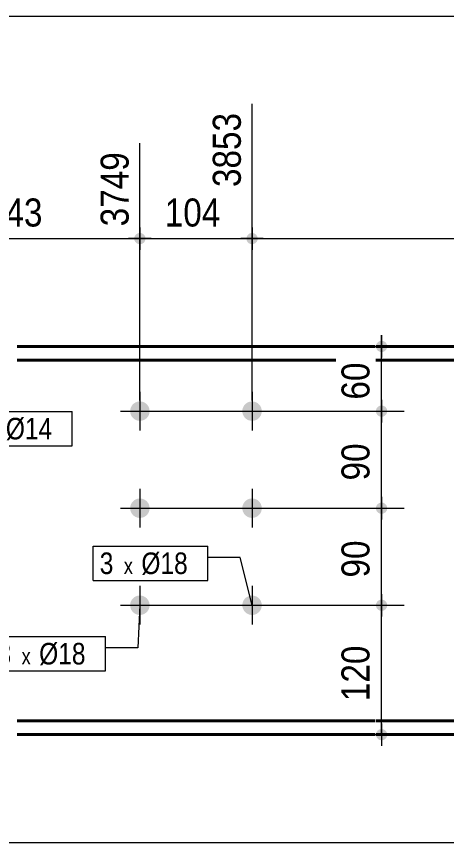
# Model space of a CAD drawing. Header units: millimetres. Extents: x 2 to 287, y 5 to 195.
# Drawn here: x 184.9 to 224.8, y 118.4 to 195 of the extents above; entities that cross this region are included whole.
import ezdxf

# ---------------------------------------------------------------- set-up
doc = ezdxf.new("R2010")
doc.units = ezdxf.units.MM
for name, color, linetype, lineweight in [('Boulon', 7, 'Continuous', 0), ('Cotation', 7, 'Continuous', 0), ('Désignation boulon', 3, 'Continuous', 0), ('Feuille dessin', 5, 'Continuous', 0), ('Piece', 2, 'Continuous', 0)]:
    doc.layers.add(name, color=color, linetype=linetype, lineweight=lineweight)
doc.styles.add('ARIAL', font='ARIAL.TTF')
doc.styles.add('COMIC_SANS_MS', font='COMIC.TTF')

# ---------------------------------------------------------------- blocks, each defined once
blk = doc.blocks.new('*A11')
at = {"layer": 'Boulon'}
for points in [[(205.832, 158.45), (205.835, 158.494), (205.84, 158.538), (205.848, 158.581), (205.858, 158.624), (205.869, 158.667), (205.883, 158.709), (205.899, 158.75), (205.917, 158.79), (205.937, 158.83), (205.959, 158.868), (205.982, 158.906), (206.008, 158.942), (206.035, 158.977), (206.064, 159.01), (206.094, 159.042), (206.126, 159.072), (206.16, 159.101), (206.195, 159.128), (206.231, 159.154), (206.268, 159.178), (206.306, 159.199), (206.346, 159.219), (206.386, 159.237), (206.428, 159.253), (206.469, 159.267), (206.512, 159.279), (206.555, 159.288), (206.599, 159.296), (206.642, 159.301), (206.687, 159.305), (206.731, 159.306), (206.775, 159.305), (206.819, 159.301), (206.863, 159.296), (206.906, 159.288), (206.949, 159.279), (206.992, 159.267), (207.034, 159.253), (207.075, 159.237), (207.116, 159.219), (207.155, 159.199), (207.193, 159.178), (207.231, 159.154), (207.267, 159.128), (207.302, 159.101), (207.335, 159.072), (207.367, 159.042), (207.398, 159.01), (207.426, 158.977), (207.454, 158.942), (207.479, 158.906), (207.503, 158.868), (207.524, 158.83), (207.544, 158.79), (207.562, 158.75), (207.578, 158.709), (207.592, 158.667), (207.604, 158.624), (207.613, 158.581), (207.621, 158.538), (207.626, 158.494), (207.63, 158.45), (207.631, 158.406), (207.63, 158.361), (207.626, 158.317), (207.621, 158.274), (207.613, 158.23), (207.604, 158.187), (207.592, 158.144), (207.578, 158.102), (207.562, 158.061), (207.544, 158.021), (207.524, 157.981), (207.503, 157.943), (207.479, 157.906), (207.454, 157.869), (207.426, 157.835), (207.398, 157.801), (207.367, 157.769), (207.335, 157.739), (207.302, 157.71), (207.267, 157.683), (207.231, 157.657), (207.193, 157.634), (207.155, 157.612), (207.116, 157.592), (207.075, 157.574), (207.034, 157.558), (206.992, 157.544), (206.949, 157.533), (206.906, 157.523), (206.863, 157.515), (206.819, 157.51), (206.775, 157.507), (206.731, 157.506), (206.687, 157.507), (206.642, 157.51), (206.599, 157.515), (206.555, 157.523), (206.512, 157.533), (206.469, 157.544), (206.428, 157.558), (206.386, 157.574), (206.346, 157.592), (206.306, 157.612), (206.268, 157.634), (206.231, 157.657), (206.195, 157.683), (206.16, 157.71), (206.126, 157.739), (206.094, 157.769), (206.064, 157.801), (206.035, 157.835), (206.008, 157.869), (205.982, 157.906), (205.959, 157.943), (205.937, 157.981), (205.917, 158.021), (205.899, 158.061), (205.883, 158.102), (205.869, 158.144), (205.858, 158.187), (205.848, 158.23), (205.84, 158.274), (205.835, 158.317), (205.832, 158.361), (205.831, 158.406)], [(205.832, 149.45), (205.835, 149.494), (205.84, 149.538), (205.848, 149.581), (205.858, 149.624), (205.869, 149.667), (205.883, 149.709), (205.899, 149.75), (205.917, 149.79), (205.937, 149.83), (205.959, 149.868), (205.982, 149.906), (206.008, 149.942), (206.035, 149.977), (206.064, 150.01), (206.094, 150.042), (206.126, 150.072), (206.16, 150.101), (206.195, 150.128), (206.231, 150.154), (206.268, 150.178), (206.306, 150.199), (206.346, 150.219), (206.386, 150.237), (206.428, 150.253), (206.469, 150.267), (206.512, 150.279), (206.555, 150.288), (206.599, 150.296), (206.642, 150.301), (206.687, 150.305), (206.731, 150.306), (206.775, 150.305), (206.819, 150.301), (206.863, 150.296), (206.906, 150.288), (206.949, 150.279), (206.992, 150.267), (207.034, 150.253), (207.075, 150.237), (207.116, 150.219), (207.155, 150.199), (207.193, 150.178), (207.231, 150.154), (207.267, 150.128), (207.302, 150.101), (207.335, 150.072), (207.367, 150.042), (207.398, 150.01), (207.426, 149.977), (207.454, 149.942), (207.479, 149.906), (207.503, 149.868), (207.524, 149.83), (207.544, 149.79), (207.562, 149.75), (207.578, 149.709), (207.592, 149.667), (207.604, 149.624), (207.613, 149.581), (207.621, 149.538), (207.626, 149.494), (207.63, 149.45), (207.631, 149.406), (207.63, 149.361), (207.626, 149.317), (207.621, 149.274), (207.613, 149.23), (207.604, 149.187), (207.592, 149.144), (207.578, 149.102), (207.562, 149.061), (207.544, 149.021), (207.524, 148.981), (207.503, 148.943), (207.479, 148.906), (207.454, 148.869), (207.426, 148.835), (207.398, 148.801), (207.367, 148.769), (207.335, 148.739), (207.302, 148.71), (207.267, 148.683), (207.231, 148.657), (207.193, 148.634), (207.155, 148.612), (207.116, 148.592), (207.075, 148.574), (207.034, 148.558), (206.992, 148.544), (206.949, 148.533), (206.906, 148.523), (206.863, 148.515), (206.819, 148.51), (206.775, 148.507), (206.731, 148.506), (206.687, 148.507), (206.642, 148.51), (206.599, 148.515), (206.555, 148.523), (206.512, 148.533), (206.469, 148.544), (206.428, 148.558), (206.386, 148.574), (206.346, 148.592), (206.306, 148.612), (206.268, 148.634), (206.231, 148.657), (206.195, 148.683), (206.16, 148.71), (206.126, 148.739), (206.094, 148.769), (206.064, 148.801), (206.035, 148.835), (206.008, 148.869), (205.982, 148.906), (205.959, 148.943), (205.937, 148.981), (205.917, 149.021), (205.899, 149.061), (205.883, 149.102), (205.869, 149.144), (205.858, 149.187), (205.848, 149.23), (205.84, 149.274), (205.835, 149.317), (205.832, 149.361), (205.831, 149.406)], [(205.832, 140.45), (205.835, 140.494), (205.84, 140.538), (205.848, 140.581), (205.858, 140.624), (205.869, 140.667), (205.883, 140.709), (205.899, 140.75), (205.917, 140.79), (205.937, 140.83), (205.959, 140.868), (205.982, 140.906), (206.008, 140.942), (206.035, 140.977), (206.064, 141.01), (206.094, 141.042), (206.126, 141.072), (206.16, 141.101), (206.195, 141.128), (206.231, 141.154), (206.268, 141.178), (206.306, 141.199), (206.346, 141.219), (206.386, 141.237), (206.428, 141.253), (206.469, 141.267), (206.512, 141.279), (206.555, 141.288), (206.599, 141.296), (206.642, 141.301), (206.687, 141.305), (206.731, 141.306), (206.775, 141.305), (206.819, 141.301), (206.863, 141.296), (206.906, 141.288), (206.949, 141.279), (206.992, 141.267), (207.034, 141.253), (207.075, 141.237), (207.116, 141.219), (207.155, 141.199), (207.193, 141.178), (207.231, 141.154), (207.267, 141.128), (207.302, 141.101), (207.335, 141.072), (207.367, 141.042), (207.398, 141.01), (207.426, 140.977), (207.454, 140.942), (207.479, 140.906), (207.503, 140.868), (207.524, 140.83), (207.544, 140.79), (207.562, 140.75), (207.578, 140.709), (207.592, 140.667), (207.604, 140.624), (207.613, 140.581), (207.621, 140.538), (207.626, 140.494), (207.63, 140.45), (207.631, 140.406), (207.63, 140.361), (207.626, 140.317), (207.621, 140.274), (207.613, 140.23), (207.604, 140.187), (207.592, 140.144), (207.578, 140.102), (207.562, 140.061), (207.544, 140.021), (207.524, 139.981), (207.503, 139.943), (207.479, 139.906), (207.454, 139.869), (207.426, 139.835), (207.398, 139.801), (207.367, 139.769), (207.335, 139.739), (207.302, 139.71), (207.267, 139.683), (207.231, 139.657), (207.193, 139.634), (207.155, 139.612), (207.116, 139.592), (207.075, 139.574), (207.034, 139.558), (206.992, 139.544), (206.949, 139.533), (206.906, 139.523), (206.863, 139.515), (206.819, 139.51), (206.775, 139.507), (206.731, 139.506), (206.687, 139.507), (206.642, 139.51), (206.599, 139.515), (206.555, 139.523), (206.512, 139.533), (206.469, 139.544), (206.428, 139.558), (206.386, 139.574), (206.346, 139.592), (206.306, 139.612), (206.268, 139.634), (206.231, 139.657), (206.195, 139.683), (206.16, 139.71), (206.126, 139.739), (206.094, 139.769), (206.064, 139.801), (206.035, 139.835), (206.008, 139.869), (205.982, 139.906), (205.959, 139.943), (205.937, 139.981), (205.917, 140.021), (205.899, 140.061), (205.883, 140.102), (205.869, 140.144), (205.858, 140.187), (205.848, 140.23), (205.84, 140.274), (205.835, 140.317), (205.832, 140.361), (205.831, 140.406)]]:
    blk.add_hatch(color=256, dxfattribs=at).paths.add_polyline_path(points, flags=17)
at = {"layer": 'Boulon', "linetype": 'Continuous', "lineweight": 0}
for p, q in [((206.731, 160.206), (206.731, 156.606)), ((204.931, 158.406), (208.531, 158.406)), ((206.731, 151.206), (206.731, 147.606)), ((204.931, 149.406), (208.531, 149.406)), ((206.731, 142.206), (206.731, 138.606)), ((204.931, 140.406), (208.531, 140.406))]:
    blk.add_line(p, q, dxfattribs=at)
blk = doc.blocks.new('*A12')
at = {"layer": 'Boulon'}
for points in [[(195.432, 158.45), (195.435, 158.494), (195.44, 158.538), (195.448, 158.581), (195.458, 158.624), (195.469, 158.667), (195.483, 158.709), (195.499, 158.75), (195.517, 158.79), (195.537, 158.83), (195.559, 158.868), (195.582, 158.906), (195.608, 158.942), (195.635, 158.977), (195.664, 159.01), (195.694, 159.042), (195.726, 159.072), (195.76, 159.101), (195.795, 159.128), (195.831, 159.154), (195.868, 159.178), (195.906, 159.199), (195.946, 159.219), (195.986, 159.237), (196.028, 159.253), (196.069, 159.267), (196.112, 159.279), (196.155, 159.288), (196.199, 159.296), (196.242, 159.301), (196.287, 159.305), (196.331, 159.306), (196.375, 159.305), (196.419, 159.301), (196.463, 159.296), (196.506, 159.288), (196.549, 159.279), (196.592, 159.267), (196.634, 159.253), (196.675, 159.237), (196.716, 159.219), (196.755, 159.199), (196.793, 159.178), (196.831, 159.154), (196.867, 159.128), (196.902, 159.101), (196.935, 159.072), (196.967, 159.042), (196.998, 159.01), (197.026, 158.977), (197.054, 158.942), (197.079, 158.906), (197.103, 158.868), (197.124, 158.83), (197.144, 158.79), (197.162, 158.75), (197.178, 158.709), (197.192, 158.667), (197.204, 158.624), (197.213, 158.581), (197.221, 158.538), (197.226, 158.494), (197.23, 158.45), (197.231, 158.406), (197.23, 158.361), (197.226, 158.317), (197.221, 158.274), (197.213, 158.23), (197.204, 158.187), (197.192, 158.144), (197.178, 158.102), (197.162, 158.061), (197.144, 158.021), (197.124, 157.981), (197.103, 157.943), (197.079, 157.906), (197.054, 157.869), (197.026, 157.835), (196.998, 157.801), (196.967, 157.769), (196.935, 157.739), (196.902, 157.71), (196.867, 157.683), (196.831, 157.657), (196.793, 157.634), (196.755, 157.612), (196.716, 157.592), (196.675, 157.574), (196.634, 157.558), (196.592, 157.544), (196.549, 157.533), (196.506, 157.523), (196.463, 157.515), (196.419, 157.51), (196.375, 157.507), (196.331, 157.506), (196.287, 157.507), (196.242, 157.51), (196.199, 157.515), (196.155, 157.523), (196.112, 157.533), (196.069, 157.544), (196.028, 157.558), (195.986, 157.574), (195.946, 157.592), (195.906, 157.612), (195.868, 157.634), (195.831, 157.657), (195.795, 157.683), (195.76, 157.71), (195.726, 157.739), (195.694, 157.769), (195.664, 157.801), (195.635, 157.835), (195.608, 157.869), (195.582, 157.906), (195.559, 157.943), (195.537, 157.981), (195.517, 158.021), (195.499, 158.061), (195.483, 158.102), (195.469, 158.144), (195.458, 158.187), (195.448, 158.23), (195.44, 158.274), (195.435, 158.317), (195.432, 158.361), (195.431, 158.406)], [(195.432, 149.45), (195.435, 149.494), (195.44, 149.538), (195.448, 149.581), (195.458, 149.624), (195.469, 149.667), (195.483, 149.709), (195.499, 149.75), (195.517, 149.79), (195.537, 149.83), (195.559, 149.868), (195.582, 149.906), (195.608, 149.942), (195.635, 149.977), (195.664, 150.01), (195.694, 150.042), (195.726, 150.072), (195.76, 150.101), (195.795, 150.128), (195.831, 150.154), (195.868, 150.178), (195.906, 150.199), (195.946, 150.219), (195.986, 150.237), (196.028, 150.253), (196.069, 150.267), (196.112, 150.279), (196.155, 150.288), (196.199, 150.296), (196.242, 150.301), (196.287, 150.305), (196.331, 150.306), (196.375, 150.305), (196.419, 150.301), (196.463, 150.296), (196.506, 150.288), (196.549, 150.279), (196.592, 150.267), (196.634, 150.253), (196.675, 150.237), (196.716, 150.219), (196.755, 150.199), (196.793, 150.178), (196.831, 150.154), (196.867, 150.128), (196.902, 150.101), (196.935, 150.072), (196.967, 150.042), (196.998, 150.01), (197.026, 149.977), (197.054, 149.942), (197.079, 149.906), (197.103, 149.868), (197.124, 149.83), (197.144, 149.79), (197.162, 149.75), (197.178, 149.709), (197.192, 149.667), (197.204, 149.624), (197.213, 149.581), (197.221, 149.538), (197.226, 149.494), (197.23, 149.45), (197.231, 149.406), (197.23, 149.361), (197.226, 149.317), (197.221, 149.274), (197.213, 149.23), (197.204, 149.187), (197.192, 149.144), (197.178, 149.102), (197.162, 149.061), (197.144, 149.021), (197.124, 148.981), (197.103, 148.943), (197.079, 148.906), (197.054, 148.869), (197.026, 148.835), (196.998, 148.801), (196.967, 148.769), (196.935, 148.739), (196.902, 148.71), (196.867, 148.683), (196.831, 148.657), (196.793, 148.634), (196.755, 148.612), (196.716, 148.592), (196.675, 148.574), (196.634, 148.558), (196.592, 148.544), (196.549, 148.533), (196.506, 148.523), (196.463, 148.515), (196.419, 148.51), (196.375, 148.507), (196.331, 148.506), (196.287, 148.507), (196.242, 148.51), (196.199, 148.515), (196.155, 148.523), (196.112, 148.533), (196.069, 148.544), (196.028, 148.558), (195.986, 148.574), (195.946, 148.592), (195.906, 148.612), (195.868, 148.634), (195.831, 148.657), (195.795, 148.683), (195.76, 148.71), (195.726, 148.739), (195.694, 148.769), (195.664, 148.801), (195.635, 148.835), (195.608, 148.869), (195.582, 148.906), (195.559, 148.943), (195.537, 148.981), (195.517, 149.021), (195.499, 149.061), (195.483, 149.102), (195.469, 149.144), (195.458, 149.187), (195.448, 149.23), (195.44, 149.274), (195.435, 149.317), (195.432, 149.361), (195.431, 149.406)], [(195.432, 140.45), (195.435, 140.494), (195.44, 140.538), (195.448, 140.581), (195.458, 140.624), (195.469, 140.667), (195.483, 140.709), (195.499, 140.75), (195.517, 140.79), (195.537, 140.83), (195.559, 140.868), (195.582, 140.906), (195.608, 140.942), (195.635, 140.977), (195.664, 141.01), (195.694, 141.042), (195.726, 141.072), (195.76, 141.101), (195.795, 141.128), (195.831, 141.154), (195.868, 141.178), (195.906, 141.199), (195.946, 141.219), (195.986, 141.237), (196.028, 141.253), (196.069, 141.267), (196.112, 141.279), (196.155, 141.288), (196.199, 141.296), (196.242, 141.301), (196.287, 141.305), (196.331, 141.306), (196.375, 141.305), (196.419, 141.301), (196.463, 141.296), (196.506, 141.288), (196.549, 141.279), (196.592, 141.267), (196.634, 141.253), (196.675, 141.237), (196.716, 141.219), (196.755, 141.199), (196.793, 141.178), (196.831, 141.154), (196.867, 141.128), (196.902, 141.101), (196.935, 141.072), (196.967, 141.042), (196.998, 141.01), (197.026, 140.977), (197.054, 140.942), (197.079, 140.906), (197.103, 140.868), (197.124, 140.83), (197.144, 140.79), (197.162, 140.75), (197.178, 140.709), (197.192, 140.667), (197.204, 140.624), (197.213, 140.581), (197.221, 140.538), (197.226, 140.494), (197.23, 140.45), (197.231, 140.406), (197.23, 140.361), (197.226, 140.317), (197.221, 140.274), (197.213, 140.23), (197.204, 140.187), (197.192, 140.144), (197.178, 140.102), (197.162, 140.061), (197.144, 140.021), (197.124, 139.981), (197.103, 139.943), (197.079, 139.906), (197.054, 139.869), (197.026, 139.835), (196.998, 139.801), (196.967, 139.769), (196.935, 139.739), (196.902, 139.71), (196.867, 139.683), (196.831, 139.657), (196.793, 139.634), (196.755, 139.612), (196.716, 139.592), (196.675, 139.574), (196.634, 139.558), (196.592, 139.544), (196.549, 139.533), (196.506, 139.523), (196.463, 139.515), (196.419, 139.51), (196.375, 139.507), (196.331, 139.506), (196.287, 139.507), (196.242, 139.51), (196.199, 139.515), (196.155, 139.523), (196.112, 139.533), (196.069, 139.544), (196.028, 139.558), (195.986, 139.574), (195.946, 139.592), (195.906, 139.612), (195.868, 139.634), (195.831, 139.657), (195.795, 139.683), (195.76, 139.71), (195.726, 139.739), (195.694, 139.769), (195.664, 139.801), (195.635, 139.835), (195.608, 139.869), (195.582, 139.906), (195.559, 139.943), (195.537, 139.981), (195.517, 140.021), (195.499, 140.061), (195.483, 140.102), (195.469, 140.144), (195.458, 140.187), (195.448, 140.23), (195.44, 140.274), (195.435, 140.317), (195.432, 140.361), (195.431, 140.406)]]:
    blk.add_hatch(color=256, dxfattribs=at).paths.add_polyline_path(points, flags=17)
at = {"layer": 'Boulon', "linetype": 'Continuous', "lineweight": 0}
for p, q in [((196.331, 160.206), (196.331, 156.606)), ((194.531, 158.406), (198.131, 158.406)), ((196.331, 151.206), (196.331, 147.606)), ((194.531, 149.406), (198.131, 149.406)), ((196.331, 142.206), (196.331, 138.606)), ((194.531, 140.406), (198.131, 140.406))]:
    blk.add_line(p, q, dxfattribs=at)
blk = doc.blocks.new('*A13')
at = {"layer": 'Piece', "color": 2, "linetype": 'Continuous', "lineweight": 40}
for p, q in [((218.116346, 164.405603), (184.945065, 164.405603)), ((260.299914, 164.405603), (218.216346, 164.405603)), ((214.499317, 163.135603), (184.945065, 163.135603)), ((260.299914, 163.135603), (218.216346, 163.135603)), ((218.116346, 129.675603), (184.945065, 129.675603)), ((260.299914, 129.675603), (218.216346, 129.675603)), ((184.945065, 128.405603), (218.116346, 128.405603)), ((218.216346, 128.405603), (260.299914, 128.405603))]:
    blk.add_line(p, q, dxfattribs=at)
blk = doc.blocks.new('*A27')
at = {"layer": 'Feuille dessin', "linetype": 'Continuous', "lineweight": 0}
blk.add_line((282, 195), (5, 195), dxfattribs=at)
blk = doc.blocks.new('*A36')
at = {"layer": 'Cotation'}
for points in [[(218.714, 157.886), (218.688, 157.888), (218.663, 157.891), (218.638, 157.896), (218.613, 157.901), (218.588, 157.908), (218.564, 157.916), (218.54, 157.925), (218.517, 157.936), (218.494, 157.947), (218.472, 157.96), (218.45, 157.973), (218.43, 157.988), (218.409, 158.004), (218.39, 158.02), (218.372, 158.038), (218.354, 158.056), (218.337, 158.076), (218.322, 158.096), (218.307, 158.117), (218.293, 158.138), (218.281, 158.161), (218.269, 158.183), (218.259, 158.207), (218.25, 158.23), (218.242, 158.255), (218.235, 158.279), (218.229, 158.304), (218.225, 158.329), (218.222, 158.355), (218.22, 158.38), (218.219, 158.406), (218.22, 158.431), (218.222, 158.457), (218.225, 158.482), (218.229, 158.507), (218.235, 158.532), (218.242, 158.557), (218.25, 158.581), (218.259, 158.605), (218.269, 158.628), (218.281, 158.651), (218.293, 158.673), (218.307, 158.695), (218.322, 158.715), (218.337, 158.736), (218.354, 158.755), (218.372, 158.773), (218.39, 158.791), (218.409, 158.808), (218.43, 158.823), (218.45, 158.838), (218.472, 158.852), (218.494, 158.864), (218.517, 158.876), (218.54, 158.886), (218.564, 158.895), (218.588, 158.903), (218.613, 158.91), (218.638, 158.916), (218.663, 158.92), (218.688, 158.923), (218.714, 158.925), (218.739, 158.926), (218.765, 158.925), (218.79, 158.923), (218.816, 158.92), (218.841, 158.916), (218.866, 158.91), (218.89, 158.903), (218.915, 158.895), (218.938, 158.886), (218.962, 158.876), (218.984, 158.864), (219.007, 158.852), (219.028, 158.838), (219.049, 158.823), (219.069, 158.808), (219.089, 158.791), (219.107, 158.773), (219.125, 158.755), (219.141, 158.736), (219.157, 158.715), (219.172, 158.695), (219.185, 158.673), (219.198, 158.651), (219.209, 158.628), (219.22, 158.605), (219.229, 158.581), (219.237, 158.557), (219.244, 158.532), (219.249, 158.507), (219.254, 158.482), (219.257, 158.457), (219.259, 158.431), (219.259, 158.406), (219.259, 158.38), (219.257, 158.355), (219.254, 158.329), (219.249, 158.304), (219.244, 158.279), (219.237, 158.255), (219.229, 158.23), (219.22, 158.207), (219.209, 158.183), (219.198, 158.161), (219.185, 158.138), (219.172, 158.117), (219.157, 158.096), (219.141, 158.076), (219.125, 158.056), (219.107, 158.038), (219.089, 158.02), (219.069, 158.004), (219.049, 157.988), (219.028, 157.973), (219.007, 157.96), (218.984, 157.947), (218.962, 157.936), (218.938, 157.925), (218.915, 157.916), (218.89, 157.908), (218.866, 157.901), (218.841, 157.896), (218.816, 157.891), (218.79, 157.888), (218.765, 157.886), (218.739, 157.886)], [(218.714, 148.886), (218.688, 148.888), (218.663, 148.891), (218.638, 148.896), (218.613, 148.901), (218.588, 148.908), (218.564, 148.916), (218.54, 148.925), (218.517, 148.936), (218.494, 148.947), (218.472, 148.96), (218.45, 148.973), (218.43, 148.988), (218.409, 149.004), (218.39, 149.02), (218.372, 149.038), (218.354, 149.056), (218.337, 149.076), (218.322, 149.096), (218.307, 149.117), (218.293, 149.138), (218.281, 149.16), (218.269, 149.183), (218.259, 149.207), (218.25, 149.23), (218.242, 149.255), (218.235, 149.279), (218.229, 149.304), (218.225, 149.329), (218.222, 149.355), (218.22, 149.38), (218.219, 149.406), (218.22, 149.431), (218.222, 149.457), (218.225, 149.482), (218.229, 149.507), (218.235, 149.532), (218.242, 149.557), (218.25, 149.581), (218.259, 149.605), (218.269, 149.628), (218.281, 149.651), (218.293, 149.673), (218.307, 149.694), (218.322, 149.715), (218.337, 149.735), (218.354, 149.755), (218.372, 149.773), (218.39, 149.791), (218.409, 149.808), (218.43, 149.823), (218.45, 149.838), (218.472, 149.852), (218.494, 149.864), (218.517, 149.876), (218.54, 149.886), (218.564, 149.895), (218.588, 149.903), (218.613, 149.91), (218.638, 149.916), (218.663, 149.92), (218.688, 149.923), (218.714, 149.925), (218.739, 149.926), (218.765, 149.925), (218.79, 149.923), (218.816, 149.92), (218.841, 149.916), (218.866, 149.91), (218.89, 149.903), (218.915, 149.895), (218.938, 149.886), (218.962, 149.876), (218.984, 149.864), (219.007, 149.852), (219.028, 149.838), (219.049, 149.823), (219.069, 149.808), (219.089, 149.791), (219.107, 149.773), (219.125, 149.755), (219.141, 149.735), (219.157, 149.715), (219.172, 149.694), (219.185, 149.673), (219.198, 149.651), (219.209, 149.628), (219.22, 149.605), (219.229, 149.581), (219.237, 149.557), (219.244, 149.532), (219.249, 149.507), (219.254, 149.482), (219.257, 149.457), (219.259, 149.431), (219.259, 149.406), (219.259, 149.38), (219.257, 149.355), (219.254, 149.329), (219.249, 149.304), (219.244, 149.279), (219.237, 149.255), (219.229, 149.23), (219.22, 149.207), (219.209, 149.183), (219.198, 149.16), (219.185, 149.138), (219.172, 149.117), (219.157, 149.096), (219.141, 149.076), (219.125, 149.056), (219.107, 149.038), (219.089, 149.02), (219.069, 149.004), (219.049, 148.988), (219.028, 148.973), (219.007, 148.96), (218.984, 148.947), (218.962, 148.936), (218.938, 148.925), (218.915, 148.916), (218.89, 148.908), (218.866, 148.901), (218.841, 148.896), (218.816, 148.891), (218.79, 148.888), (218.765, 148.886), (218.739, 148.886)]]:
    blk.add_hatch(color=256, dxfattribs=at).paths.add_polyline_path(points, flags=17)
at = {"layer": 'Cotation', "linetype": 'Continuous', "lineweight": 0}
for p, q in [((218.739, 159.446), (218.739, 157.366)), ((218.739, 158.406), (218.739, 159.446)), ((197.331, 158.406), (220.819, 158.406)), ((217.699, 158.406), (219.779, 158.406)), ((218.739, 149.406), (218.739, 158.406)), ((218.739, 150.446), (218.739, 148.366)), ((197.331, 149.406), (220.819, 149.406)), ((217.699, 149.406), (219.779, 149.406)), ((218.739, 149.406), (218.739, 148.366))]:
    blk.add_line(p, q, dxfattribs=at)
at = {"layer": 'Cotation'}
for p in [(218.739, 158.406), (218.739, 149.406)]:
    blk.add_point(p, dxfattribs=at)
at = {"layer": 'Cotation', "style": 'ARIAL', "width": 0.85}
blk.add_text('90', height=2.6, rotation=90.00021, dxfattribs=at).set_placement((217.619, 151.977))
blk = doc.blocks.new('*A37')
at = {"layer": 'Cotation'}
for points in [[(218.714, 148.886), (218.688, 148.888), (218.663, 148.891), (218.638, 148.896), (218.613, 148.901), (218.588, 148.908), (218.564, 148.916), (218.54, 148.925), (218.517, 148.936), (218.494, 148.947), (218.472, 148.96), (218.45, 148.973), (218.43, 148.988), (218.409, 149.004), (218.39, 149.02), (218.372, 149.038), (218.354, 149.056), (218.337, 149.076), (218.322, 149.096), (218.307, 149.117), (218.293, 149.138), (218.281, 149.16), (218.269, 149.183), (218.259, 149.207), (218.25, 149.23), (218.242, 149.255), (218.235, 149.279), (218.229, 149.304), (218.225, 149.329), (218.222, 149.355), (218.22, 149.38), (218.219, 149.406), (218.22, 149.431), (218.222, 149.457), (218.225, 149.482), (218.229, 149.507), (218.235, 149.532), (218.242, 149.557), (218.25, 149.581), (218.259, 149.605), (218.269, 149.628), (218.281, 149.651), (218.293, 149.673), (218.307, 149.694), (218.322, 149.715), (218.337, 149.735), (218.354, 149.755), (218.372, 149.773), (218.39, 149.791), (218.409, 149.808), (218.43, 149.823), (218.45, 149.838), (218.472, 149.852), (218.494, 149.864), (218.517, 149.876), (218.54, 149.886), (218.564, 149.895), (218.588, 149.903), (218.613, 149.91), (218.638, 149.916), (218.663, 149.92), (218.688, 149.923), (218.714, 149.925), (218.739, 149.926), (218.765, 149.925), (218.79, 149.923), (218.816, 149.92), (218.841, 149.916), (218.866, 149.91), (218.89, 149.903), (218.915, 149.895), (218.938, 149.886), (218.962, 149.876), (218.984, 149.864), (219.007, 149.852), (219.028, 149.838), (219.049, 149.823), (219.069, 149.808), (219.089, 149.791), (219.107, 149.773), (219.125, 149.755), (219.141, 149.735), (219.157, 149.715), (219.172, 149.694), (219.185, 149.673), (219.198, 149.651), (219.209, 149.628), (219.22, 149.605), (219.229, 149.581), (219.237, 149.557), (219.244, 149.532), (219.249, 149.507), (219.254, 149.482), (219.257, 149.457), (219.259, 149.431), (219.259, 149.406), (219.259, 149.38), (219.257, 149.355), (219.254, 149.329), (219.249, 149.304), (219.244, 149.279), (219.237, 149.255), (219.229, 149.23), (219.22, 149.207), (219.209, 149.183), (219.198, 149.16), (219.185, 149.138), (219.172, 149.117), (219.157, 149.096), (219.141, 149.076), (219.125, 149.056), (219.107, 149.038), (219.089, 149.02), (219.069, 149.004), (219.049, 148.988), (219.028, 148.973), (219.007, 148.96), (218.984, 148.947), (218.962, 148.936), (218.938, 148.925), (218.915, 148.916), (218.89, 148.908), (218.866, 148.901), (218.841, 148.896), (218.816, 148.891), (218.79, 148.888), (218.765, 148.886), (218.739, 148.886)], [(218.714, 139.886), (218.688, 139.888), (218.663, 139.891), (218.638, 139.896), (218.613, 139.901), (218.588, 139.908), (218.564, 139.916), (218.54, 139.925), (218.517, 139.936), (218.494, 139.947), (218.472, 139.96), (218.45, 139.973), (218.43, 139.988), (218.409, 140.004), (218.39, 140.02), (218.372, 140.038), (218.354, 140.056), (218.337, 140.076), (218.322, 140.096), (218.307, 140.117), (218.293, 140.138), (218.281, 140.16), (218.269, 140.183), (218.259, 140.207), (218.25, 140.23), (218.242, 140.255), (218.235, 140.279), (218.229, 140.304), (218.225, 140.329), (218.222, 140.355), (218.22, 140.38), (218.219, 140.406), (218.22, 140.431), (218.222, 140.457), (218.225, 140.482), (218.229, 140.507), (218.235, 140.532), (218.242, 140.557), (218.25, 140.581), (218.259, 140.605), (218.269, 140.628), (218.281, 140.651), (218.293, 140.673), (218.307, 140.694), (218.322, 140.715), (218.337, 140.735), (218.354, 140.755), (218.372, 140.773), (218.39, 140.791), (218.409, 140.808), (218.43, 140.823), (218.45, 140.838), (218.472, 140.852), (218.494, 140.864), (218.517, 140.876), (218.54, 140.886), (218.564, 140.895), (218.588, 140.903), (218.613, 140.91), (218.638, 140.916), (218.663, 140.92), (218.688, 140.923), (218.714, 140.925), (218.739, 140.926), (218.765, 140.925), (218.79, 140.923), (218.816, 140.92), (218.841, 140.916), (218.866, 140.91), (218.89, 140.903), (218.915, 140.895), (218.938, 140.886), (218.962, 140.876), (218.984, 140.864), (219.007, 140.852), (219.028, 140.838), (219.049, 140.823), (219.069, 140.808), (219.089, 140.791), (219.107, 140.773), (219.125, 140.755), (219.141, 140.735), (219.157, 140.715), (219.172, 140.694), (219.185, 140.673), (219.198, 140.651), (219.209, 140.628), (219.22, 140.605), (219.229, 140.581), (219.237, 140.557), (219.244, 140.532), (219.249, 140.507), (219.254, 140.482), (219.257, 140.457), (219.259, 140.431), (219.259, 140.406), (219.259, 140.38), (219.257, 140.355), (219.254, 140.329), (219.249, 140.304), (219.244, 140.279), (219.237, 140.255), (219.229, 140.23), (219.22, 140.207), (219.209, 140.183), (219.198, 140.16), (219.185, 140.138), (219.172, 140.117), (219.157, 140.096), (219.141, 140.076), (219.125, 140.056), (219.107, 140.038), (219.089, 140.02), (219.069, 140.004), (219.049, 139.988), (219.028, 139.973), (219.007, 139.96), (218.984, 139.947), (218.962, 139.936), (218.938, 139.925), (218.915, 139.916), (218.89, 139.908), (218.866, 139.901), (218.841, 139.896), (218.816, 139.891), (218.79, 139.888), (218.765, 139.886), (218.739, 139.886)]]:
    blk.add_hatch(color=256, dxfattribs=at).paths.add_polyline_path(points, flags=17)
at = {"layer": 'Cotation', "linetype": 'Continuous', "lineweight": 0}
for p, q in [((218.739, 150.446), (218.739, 148.366)), ((218.739, 149.406), (218.739, 150.446)), ((197.331, 149.406), (220.819, 149.406)), ((217.699, 149.406), (219.779, 149.406)), ((218.739, 140.406), (218.739, 149.406)), ((218.739, 141.446), (218.739, 139.366)), ((197.331, 140.406), (220.819, 140.406)), ((217.699, 140.406), (219.779, 140.406)), ((218.739, 140.406), (218.739, 139.366))]:
    blk.add_line(p, q, dxfattribs=at)
at = {"layer": 'Cotation'}
for p in [(218.739, 149.406), (218.739, 140.406)]:
    blk.add_point(p, dxfattribs=at)
at = {"layer": 'Cotation', "style": 'ARIAL', "width": 0.85}
blk.add_text('90', height=2.6, rotation=90.00021, dxfattribs=at).set_placement((217.619, 142.977))
blk = doc.blocks.new('*A45')
at = {"layer": 'Cotation'}
for points in [[(218.714, 139.886), (218.688, 139.888), (218.663, 139.891), (218.638, 139.896), (218.613, 139.901), (218.588, 139.908), (218.564, 139.916), (218.54, 139.925), (218.517, 139.936), (218.494, 139.947), (218.472, 139.96), (218.45, 139.973), (218.43, 139.988), (218.409, 140.004), (218.39, 140.02), (218.372, 140.038), (218.354, 140.056), (218.337, 140.076), (218.322, 140.096), (218.307, 140.117), (218.293, 140.138), (218.281, 140.16), (218.269, 140.183), (218.259, 140.207), (218.25, 140.23), (218.242, 140.255), (218.235, 140.279), (218.229, 140.304), (218.225, 140.329), (218.222, 140.355), (218.22, 140.38), (218.219, 140.406), (218.22, 140.431), (218.222, 140.457), (218.225, 140.482), (218.229, 140.507), (218.235, 140.532), (218.242, 140.557), (218.25, 140.581), (218.259, 140.605), (218.269, 140.628), (218.281, 140.651), (218.293, 140.673), (218.307, 140.694), (218.322, 140.715), (218.337, 140.735), (218.354, 140.755), (218.372, 140.773), (218.39, 140.791), (218.409, 140.808), (218.43, 140.823), (218.45, 140.838), (218.472, 140.852), (218.494, 140.864), (218.517, 140.876), (218.54, 140.886), (218.564, 140.895), (218.588, 140.903), (218.613, 140.91), (218.638, 140.916), (218.663, 140.92), (218.688, 140.923), (218.714, 140.925), (218.739, 140.926), (218.765, 140.925), (218.79, 140.923), (218.816, 140.92), (218.841, 140.916), (218.866, 140.91), (218.89, 140.903), (218.915, 140.895), (218.938, 140.886), (218.962, 140.876), (218.984, 140.864), (219.007, 140.852), (219.028, 140.838), (219.049, 140.823), (219.069, 140.808), (219.089, 140.791), (219.107, 140.773), (219.125, 140.755), (219.141, 140.735), (219.157, 140.715), (219.172, 140.694), (219.185, 140.673), (219.198, 140.651), (219.209, 140.628), (219.22, 140.605), (219.229, 140.581), (219.237, 140.557), (219.244, 140.532), (219.249, 140.507), (219.254, 140.482), (219.257, 140.457), (219.259, 140.431), (219.259, 140.406), (219.259, 140.38), (219.257, 140.355), (219.254, 140.329), (219.249, 140.304), (219.244, 140.279), (219.237, 140.255), (219.229, 140.23), (219.22, 140.207), (219.209, 140.183), (219.198, 140.16), (219.185, 140.138), (219.172, 140.117), (219.157, 140.096), (219.141, 140.076), (219.125, 140.056), (219.107, 140.038), (219.089, 140.02), (219.069, 140.004), (219.049, 139.988), (219.028, 139.973), (219.007, 139.96), (218.984, 139.947), (218.962, 139.936), (218.938, 139.925), (218.915, 139.916), (218.89, 139.908), (218.866, 139.901), (218.841, 139.896), (218.816, 139.891), (218.79, 139.888), (218.765, 139.886), (218.739, 139.886)], [(218.714, 127.886), (218.688, 127.888), (218.663, 127.891), (218.638, 127.896), (218.613, 127.901), (218.588, 127.908), (218.564, 127.916), (218.54, 127.925), (218.517, 127.936), (218.494, 127.947), (218.472, 127.96), (218.45, 127.973), (218.43, 127.988), (218.409, 128.004), (218.39, 128.02), (218.372, 128.038), (218.354, 128.056), (218.337, 128.076), (218.322, 128.096), (218.307, 128.117), (218.293, 128.138), (218.281, 128.16), (218.269, 128.183), (218.259, 128.207), (218.25, 128.23), (218.242, 128.255), (218.235, 128.279), (218.229, 128.304), (218.225, 128.329), (218.222, 128.355), (218.22, 128.38), (218.219, 128.406), (218.22, 128.431), (218.222, 128.457), (218.225, 128.482), (218.229, 128.507), (218.235, 128.532), (218.242, 128.557), (218.25, 128.581), (218.259, 128.605), (218.269, 128.628), (218.281, 128.651), (218.293, 128.673), (218.307, 128.694), (218.322, 128.715), (218.337, 128.735), (218.354, 128.755), (218.372, 128.773), (218.39, 128.791), (218.409, 128.808), (218.43, 128.823), (218.45, 128.838), (218.472, 128.852), (218.494, 128.864), (218.517, 128.876), (218.54, 128.886), (218.564, 128.895), (218.588, 128.903), (218.613, 128.91), (218.638, 128.916), (218.663, 128.92), (218.688, 128.923), (218.714, 128.925), (218.739, 128.926), (218.765, 128.925), (218.79, 128.923), (218.816, 128.92), (218.841, 128.916), (218.866, 128.91), (218.89, 128.903), (218.915, 128.895), (218.938, 128.886), (218.962, 128.876), (218.984, 128.864), (219.007, 128.852), (219.028, 128.838), (219.049, 128.823), (219.069, 128.808), (219.089, 128.791), (219.107, 128.773), (219.125, 128.755), (219.141, 128.735), (219.157, 128.715), (219.172, 128.694), (219.185, 128.673), (219.198, 128.651), (219.209, 128.628), (219.22, 128.605), (219.229, 128.581), (219.237, 128.557), (219.244, 128.532), (219.249, 128.507), (219.254, 128.482), (219.257, 128.457), (219.259, 128.431), (219.259, 128.406), (219.259, 128.38), (219.257, 128.355), (219.254, 128.329), (219.249, 128.304), (219.244, 128.279), (219.237, 128.255), (219.229, 128.23), (219.22, 128.207), (219.209, 128.183), (219.198, 128.16), (219.185, 128.138), (219.172, 128.117), (219.157, 128.096), (219.141, 128.076), (219.125, 128.056), (219.107, 128.038), (219.089, 128.02), (219.069, 128.004), (219.049, 127.988), (219.028, 127.973), (219.007, 127.96), (218.984, 127.947), (218.962, 127.936), (218.938, 127.925), (218.915, 127.916), (218.89, 127.908), (218.866, 127.901), (218.841, 127.896), (218.816, 127.891), (218.79, 127.888), (218.765, 127.886), (218.739, 127.886)]]:
    blk.add_hatch(color=256, dxfattribs=at).paths.add_polyline_path(points, flags=17)
at = {"layer": 'Cotation', "linetype": 'Continuous', "lineweight": 0}
for p, q in [((218.739, 141.446), (218.739, 139.366)), ((218.739, 140.406), (218.739, 141.446)), ((197.331, 140.406), (220.819, 140.406)), ((217.699, 140.406), (219.779, 140.406)), ((218.739, 128.406), (218.739, 140.406)), ((218.739, 129.446), (218.739, 127.366)), ((207.731, 128.406), (220.819, 128.406)), ((217.699, 128.406), (219.779, 128.406)), ((218.739, 128.406), (218.739, 127.366))]:
    blk.add_line(p, q, dxfattribs=at)
at = {"layer": 'Cotation'}
for p in [(218.739, 140.406), (218.739, 128.406)]:
    blk.add_point(p, dxfattribs=at)
at = {"layer": 'Cotation', "style": 'ARIAL', "width": 0.85}
blk.add_text('120', height=2.6, rotation=90.00021, dxfattribs=at).set_placement((217.619, 131.513))
blk = doc.blocks.new('*A46')
at = {"layer": 'Cotation'}
for points in [[(218.714, 163.886), (218.688, 163.888), (218.663, 163.891), (218.638, 163.896), (218.613, 163.901), (218.588, 163.908), (218.564, 163.916), (218.54, 163.925), (218.517, 163.936), (218.494, 163.947), (218.472, 163.96), (218.45, 163.973), (218.43, 163.988), (218.409, 164.004), (218.39, 164.02), (218.372, 164.038), (218.354, 164.056), (218.337, 164.076), (218.322, 164.096), (218.307, 164.117), (218.293, 164.138), (218.281, 164.16), (218.269, 164.183), (218.259, 164.207), (218.25, 164.23), (218.242, 164.255), (218.235, 164.279), (218.229, 164.304), (218.225, 164.329), (218.222, 164.355), (218.22, 164.38), (218.219, 164.406), (218.22, 164.431), (218.222, 164.457), (218.225, 164.482), (218.229, 164.507), (218.235, 164.532), (218.242, 164.557), (218.25, 164.581), (218.259, 164.605), (218.269, 164.628), (218.281, 164.651), (218.293, 164.673), (218.307, 164.694), (218.322, 164.715), (218.337, 164.735), (218.354, 164.755), (218.372, 164.773), (218.39, 164.791), (218.409, 164.808), (218.43, 164.823), (218.45, 164.838), (218.472, 164.852), (218.494, 164.864), (218.517, 164.876), (218.54, 164.886), (218.564, 164.895), (218.588, 164.903), (218.613, 164.91), (218.638, 164.916), (218.663, 164.92), (218.688, 164.923), (218.714, 164.925), (218.739, 164.926), (218.765, 164.925), (218.79, 164.923), (218.816, 164.92), (218.841, 164.916), (218.866, 164.91), (218.89, 164.903), (218.915, 164.895), (218.938, 164.886), (218.962, 164.876), (218.984, 164.864), (219.007, 164.852), (219.028, 164.838), (219.049, 164.823), (219.069, 164.808), (219.089, 164.791), (219.107, 164.773), (219.125, 164.755), (219.141, 164.735), (219.157, 164.715), (219.172, 164.694), (219.185, 164.673), (219.198, 164.651), (219.209, 164.628), (219.22, 164.605), (219.229, 164.581), (219.237, 164.557), (219.244, 164.532), (219.249, 164.507), (219.254, 164.482), (219.257, 164.457), (219.259, 164.431), (219.259, 164.406), (219.259, 164.38), (219.257, 164.355), (219.254, 164.329), (219.249, 164.304), (219.244, 164.279), (219.237, 164.255), (219.229, 164.23), (219.22, 164.207), (219.209, 164.183), (219.198, 164.16), (219.185, 164.138), (219.172, 164.117), (219.157, 164.096), (219.141, 164.076), (219.125, 164.056), (219.107, 164.038), (219.089, 164.02), (219.069, 164.004), (219.049, 163.988), (219.028, 163.973), (219.007, 163.96), (218.984, 163.947), (218.962, 163.936), (218.938, 163.925), (218.915, 163.916), (218.89, 163.908), (218.866, 163.901), (218.841, 163.896), (218.816, 163.891), (218.79, 163.888), (218.765, 163.886), (218.739, 163.886)], [(218.714, 157.886), (218.688, 157.888), (218.663, 157.891), (218.638, 157.896), (218.613, 157.901), (218.588, 157.908), (218.564, 157.916), (218.54, 157.925), (218.517, 157.936), (218.494, 157.947), (218.472, 157.96), (218.45, 157.973), (218.43, 157.988), (218.409, 158.004), (218.39, 158.02), (218.372, 158.038), (218.354, 158.056), (218.337, 158.076), (218.322, 158.096), (218.307, 158.117), (218.293, 158.138), (218.281, 158.161), (218.269, 158.183), (218.259, 158.207), (218.25, 158.23), (218.242, 158.255), (218.235, 158.279), (218.229, 158.304), (218.225, 158.329), (218.222, 158.355), (218.22, 158.38), (218.219, 158.406), (218.22, 158.431), (218.222, 158.457), (218.225, 158.482), (218.229, 158.507), (218.235, 158.532), (218.242, 158.557), (218.25, 158.581), (218.259, 158.605), (218.269, 158.628), (218.281, 158.651), (218.293, 158.673), (218.307, 158.695), (218.322, 158.715), (218.337, 158.736), (218.354, 158.755), (218.372, 158.773), (218.39, 158.791), (218.409, 158.808), (218.43, 158.823), (218.45, 158.838), (218.472, 158.852), (218.494, 158.864), (218.517, 158.876), (218.54, 158.886), (218.564, 158.895), (218.588, 158.903), (218.613, 158.91), (218.638, 158.916), (218.663, 158.92), (218.688, 158.923), (218.714, 158.925), (218.739, 158.926), (218.765, 158.925), (218.79, 158.923), (218.816, 158.92), (218.841, 158.916), (218.866, 158.91), (218.89, 158.903), (218.915, 158.895), (218.938, 158.886), (218.962, 158.876), (218.984, 158.864), (219.007, 158.852), (219.028, 158.838), (219.049, 158.823), (219.069, 158.808), (219.089, 158.791), (219.107, 158.773), (219.125, 158.755), (219.141, 158.736), (219.157, 158.715), (219.172, 158.695), (219.185, 158.673), (219.198, 158.651), (219.209, 158.628), (219.22, 158.605), (219.229, 158.581), (219.237, 158.557), (219.244, 158.532), (219.249, 158.507), (219.254, 158.482), (219.257, 158.457), (219.259, 158.431), (219.259, 158.406), (219.259, 158.38), (219.257, 158.355), (219.254, 158.329), (219.249, 158.304), (219.244, 158.279), (219.237, 158.255), (219.229, 158.23), (219.22, 158.207), (219.209, 158.183), (219.198, 158.161), (219.185, 158.138), (219.172, 158.117), (219.157, 158.096), (219.141, 158.076), (219.125, 158.056), (219.107, 158.038), (219.089, 158.02), (219.069, 158.004), (219.049, 157.988), (219.028, 157.973), (219.007, 157.96), (218.984, 157.947), (218.962, 157.936), (218.938, 157.925), (218.915, 157.916), (218.89, 157.908), (218.866, 157.901), (218.841, 157.896), (218.816, 157.891), (218.79, 157.888), (218.765, 157.886), (218.739, 157.886)]]:
    blk.add_hatch(color=256, dxfattribs=at).paths.add_polyline_path(points, flags=17)
at = {"layer": 'Cotation', "linetype": 'Continuous', "lineweight": 0}
for p, q in [((218.739, 165.446), (218.739, 163.366)), ((218.739, 164.406), (218.739, 165.446)), ((207.731, 164.406), (220.819, 164.406)), ((217.699, 164.406), (219.779, 164.406)), ((218.739, 158.406), (218.739, 164.406)), ((218.739, 159.446), (218.739, 157.366)), ((197.331, 158.406), (220.819, 158.406)), ((217.699, 158.406), (219.779, 158.406)), ((218.739, 158.406), (218.739, 157.366))]:
    blk.add_line(p, q, dxfattribs=at)
at = {"layer": 'Cotation'}
for p in [(218.739, 164.406), (218.739, 158.406)]:
    blk.add_point(p, dxfattribs=at)
at = {"layer": 'Cotation', "style": 'ARIAL', "width": 0.85}
blk.add_text('60', height=2.6, rotation=90.00021, dxfattribs=at).set_placement((217.619, 159.477))
blk = doc.blocks.new('*A54')
at = {"layer": 'Cotation', "linetype": 'Continuous', "lineweight": 0}
blk.add_line((113.381, 118.406), (229.416, 118.406), dxfattribs=at)
blk = doc.blocks.new('*A63')
at = {"layer": 'Cotation'}
for points in [[(173.723, 173.886), (173.697, 173.888), (173.672, 173.891), (173.647, 173.896), (173.622, 173.901), (173.597, 173.908), (173.573, 173.916), (173.549, 173.925), (173.526, 173.936), (173.503, 173.947), (173.481, 173.96), (173.459, 173.973), (173.438, 173.988), (173.418, 174.004), (173.399, 174.02), (173.38, 174.038), (173.363, 174.056), (173.346, 174.076), (173.33, 174.096), (173.316, 174.117), (173.302, 174.138), (173.29, 174.16), (173.278, 174.183), (173.268, 174.207), (173.258, 174.23), (173.25, 174.255), (173.244, 174.279), (173.238, 174.304), (173.234, 174.329), (173.231, 174.355), (173.229, 174.38), (173.228, 174.406), (173.229, 174.431), (173.231, 174.457), (173.234, 174.482), (173.238, 174.507), (173.244, 174.532), (173.25, 174.557), (173.258, 174.581), (173.268, 174.605), (173.278, 174.628), (173.29, 174.651), (173.302, 174.673), (173.316, 174.694), (173.33, 174.715), (173.346, 174.735), (173.363, 174.755), (173.38, 174.773), (173.399, 174.791), (173.418, 174.808), (173.438, 174.823), (173.459, 174.838), (173.481, 174.852), (173.503, 174.864), (173.526, 174.876), (173.549, 174.886), (173.573, 174.895), (173.597, 174.903), (173.622, 174.91), (173.647, 174.916), (173.672, 174.92), (173.697, 174.923), (173.723, 174.925), (173.748, 174.926), (173.774, 174.925), (173.799, 174.923), (173.824, 174.92), (173.85, 174.916), (173.874, 174.91), (173.899, 174.903), (173.923, 174.895), (173.947, 174.886), (173.97, 174.876), (173.993, 174.864), (174.015, 174.852), (174.037, 174.838), (174.058, 174.823), (174.078, 174.808), (174.097, 174.791), (174.116, 174.773), (174.133, 174.755), (174.15, 174.735), (174.166, 174.715), (174.18, 174.694), (174.194, 174.673), (174.207, 174.651), (174.218, 174.628), (174.229, 174.605), (174.238, 174.581), (174.246, 174.557), (174.253, 174.532), (174.258, 174.507), (174.262, 174.482), (174.266, 174.457), (174.267, 174.431), (174.268, 174.406), (174.267, 174.38), (174.266, 174.355), (174.262, 174.329), (174.258, 174.304), (174.253, 174.279), (174.246, 174.255), (174.238, 174.23), (174.229, 174.207), (174.218, 174.183), (174.207, 174.16), (174.194, 174.138), (174.18, 174.117), (174.166, 174.096), (174.15, 174.076), (174.133, 174.056), (174.116, 174.038), (174.097, 174.02), (174.078, 174.004), (174.058, 173.988), (174.037, 173.973), (174.015, 173.96), (173.993, 173.947), (173.97, 173.936), (173.947, 173.925), (173.923, 173.916), (173.899, 173.908), (173.874, 173.901), (173.85, 173.896), (173.824, 173.891), (173.799, 173.888), (173.774, 173.886), (173.748, 173.886)], [(196.305, 173.886), (196.28, 173.888), (196.254, 173.891), (196.229, 173.896), (196.204, 173.901), (196.18, 173.908), (196.155, 173.916), (196.132, 173.925), (196.108, 173.936), (196.086, 173.947), (196.063, 173.96), (196.042, 173.973), (196.021, 173.988), (196.001, 174.004), (195.981, 174.02), (195.963, 174.038), (195.945, 174.056), (195.929, 174.076), (195.913, 174.096), (195.898, 174.117), (195.885, 174.138), (195.872, 174.16), (195.861, 174.183), (195.85, 174.207), (195.841, 174.23), (195.833, 174.255), (195.826, 174.279), (195.821, 174.304), (195.816, 174.329), (195.813, 174.355), (195.811, 174.38), (195.811, 174.406), (195.811, 174.431), (195.813, 174.457), (195.816, 174.482), (195.821, 174.507), (195.826, 174.532), (195.833, 174.557), (195.841, 174.581), (195.85, 174.605), (195.861, 174.628), (195.872, 174.651), (195.885, 174.673), (195.898, 174.694), (195.913, 174.715), (195.929, 174.735), (195.945, 174.755), (195.963, 174.773), (195.981, 174.791), (196.001, 174.808), (196.021, 174.823), (196.042, 174.838), (196.063, 174.852), (196.086, 174.864), (196.108, 174.876), (196.132, 174.886), (196.155, 174.895), (196.18, 174.903), (196.204, 174.91), (196.229, 174.916), (196.254, 174.92), (196.28, 174.923), (196.305, 174.925), (196.331, 174.926), (196.356, 174.925), (196.382, 174.923), (196.407, 174.92), (196.432, 174.916), (196.457, 174.91), (196.482, 174.903), (196.506, 174.895), (196.53, 174.886), (196.553, 174.876), (196.576, 174.864), (196.598, 174.852), (196.62, 174.838), (196.64, 174.823), (196.661, 174.808), (196.68, 174.791), (196.698, 174.773), (196.716, 174.755), (196.733, 174.735), (196.748, 174.715), (196.763, 174.694), (196.777, 174.673), (196.789, 174.651), (196.801, 174.628), (196.811, 174.605), (196.82, 174.581), (196.828, 174.557), (196.835, 174.532), (196.841, 174.507), (196.845, 174.482), (196.848, 174.457), (196.85, 174.431), (196.851, 174.406), (196.85, 174.38), (196.848, 174.355), (196.845, 174.329), (196.841, 174.304), (196.835, 174.279), (196.828, 174.255), (196.82, 174.23), (196.811, 174.207), (196.801, 174.183), (196.789, 174.16), (196.777, 174.138), (196.763, 174.117), (196.748, 174.096), (196.733, 174.076), (196.716, 174.056), (196.698, 174.038), (196.68, 174.02), (196.661, 174.004), (196.64, 173.988), (196.62, 173.973), (196.598, 173.96), (196.576, 173.947), (196.553, 173.936), (196.53, 173.925), (196.506, 173.916), (196.482, 173.908), (196.457, 173.901), (196.432, 173.896), (196.407, 173.891), (196.382, 173.888), (196.356, 173.886), (196.331, 173.886)]]:
    blk.add_hatch(color=256, dxfattribs=at).paths.add_polyline_path(points, flags=17)
at = {"layer": 'Cotation', "linetype": 'Continuous', "lineweight": 0}
for p, q in [((173.748, 160.406), (173.748, 186.899)), ((196.331, 159.406), (196.331, 183.259)), ((173.748, 175.446), (173.748, 173.366)), ((196.331, 175.446), (196.331, 173.366)), ((174.788, 174.406), (172.708, 174.406)), ((173.748, 174.406), (172.708, 174.406)), ((173.748, 174.406), (196.331, 174.406)), ((197.371, 174.406), (195.291, 174.406)), ((196.331, 174.406), (197.371, 174.406))]:
    blk.add_line(p, q, dxfattribs=at)
at = {"layer": 'Cotation'}
for p in [(173.748, 174.406), (196.331, 174.406)]:
    blk.add_point(p, dxfattribs=at)
at = {"layer": 'Cotation', "style": 'ARIAL', "width": 0.85}
blk.add_text('3749', height=2.6, rotation=90.00021, dxfattribs=at).set_placement((195.291, 175.546))
blk.add_text('443', height=2.6, dxfattribs=at).set_placement((182.147, 175.526))
blk = doc.blocks.new('*A64')
at = {"layer": 'Cotation'}
for points in [[(196.305, 173.886), (196.28, 173.888), (196.254, 173.891), (196.229, 173.896), (196.204, 173.901), (196.18, 173.908), (196.155, 173.916), (196.132, 173.925), (196.108, 173.936), (196.086, 173.947), (196.063, 173.96), (196.042, 173.973), (196.021, 173.988), (196.001, 174.004), (195.981, 174.02), (195.963, 174.038), (195.945, 174.056), (195.929, 174.076), (195.913, 174.096), (195.898, 174.117), (195.885, 174.138), (195.872, 174.16), (195.861, 174.183), (195.85, 174.207), (195.841, 174.23), (195.833, 174.255), (195.826, 174.279), (195.821, 174.304), (195.816, 174.329), (195.813, 174.355), (195.811, 174.38), (195.811, 174.406), (195.811, 174.431), (195.813, 174.457), (195.816, 174.482), (195.821, 174.507), (195.826, 174.532), (195.833, 174.557), (195.841, 174.581), (195.85, 174.605), (195.861, 174.628), (195.872, 174.651), (195.885, 174.673), (195.898, 174.694), (195.913, 174.715), (195.929, 174.735), (195.945, 174.755), (195.963, 174.773), (195.981, 174.791), (196.001, 174.808), (196.021, 174.823), (196.042, 174.838), (196.063, 174.852), (196.086, 174.864), (196.108, 174.876), (196.132, 174.886), (196.155, 174.895), (196.18, 174.903), (196.204, 174.91), (196.229, 174.916), (196.254, 174.92), (196.28, 174.923), (196.305, 174.925), (196.331, 174.926), (196.356, 174.925), (196.382, 174.923), (196.407, 174.92), (196.432, 174.916), (196.457, 174.91), (196.482, 174.903), (196.506, 174.895), (196.53, 174.886), (196.553, 174.876), (196.576, 174.864), (196.598, 174.852), (196.62, 174.838), (196.64, 174.823), (196.661, 174.808), (196.68, 174.791), (196.698, 174.773), (196.716, 174.755), (196.733, 174.735), (196.748, 174.715), (196.763, 174.694), (196.777, 174.673), (196.789, 174.651), (196.801, 174.628), (196.811, 174.605), (196.82, 174.581), (196.828, 174.557), (196.835, 174.532), (196.841, 174.507), (196.845, 174.482), (196.848, 174.457), (196.85, 174.431), (196.851, 174.406), (196.85, 174.38), (196.848, 174.355), (196.845, 174.329), (196.841, 174.304), (196.835, 174.279), (196.828, 174.255), (196.82, 174.23), (196.811, 174.207), (196.801, 174.183), (196.789, 174.16), (196.777, 174.138), (196.763, 174.117), (196.748, 174.096), (196.733, 174.076), (196.716, 174.056), (196.698, 174.038), (196.68, 174.02), (196.661, 174.004), (196.64, 173.988), (196.62, 173.973), (196.598, 173.96), (196.576, 173.947), (196.553, 173.936), (196.53, 173.925), (196.506, 173.916), (196.482, 173.908), (196.457, 173.901), (196.432, 173.896), (196.407, 173.891), (196.382, 173.888), (196.356, 173.886), (196.331, 173.886)], [(206.705, 173.886), (206.68, 173.888), (206.654, 173.891), (206.629, 173.896), (206.604, 173.901), (206.58, 173.908), (206.555, 173.916), (206.532, 173.925), (206.508, 173.936), (206.486, 173.947), (206.463, 173.96), (206.442, 173.973), (206.421, 173.988), (206.401, 174.004), (206.381, 174.02), (206.363, 174.038), (206.345, 174.056), (206.329, 174.076), (206.313, 174.096), (206.298, 174.117), (206.285, 174.138), (206.272, 174.16), (206.261, 174.183), (206.25, 174.207), (206.241, 174.23), (206.233, 174.255), (206.226, 174.279), (206.221, 174.304), (206.216, 174.329), (206.213, 174.355), (206.211, 174.38), (206.211, 174.406), (206.211, 174.431), (206.213, 174.457), (206.216, 174.482), (206.221, 174.507), (206.226, 174.532), (206.233, 174.557), (206.241, 174.581), (206.25, 174.605), (206.261, 174.628), (206.272, 174.651), (206.285, 174.673), (206.298, 174.694), (206.313, 174.715), (206.329, 174.735), (206.345, 174.755), (206.363, 174.773), (206.381, 174.791), (206.401, 174.808), (206.421, 174.823), (206.442, 174.838), (206.463, 174.852), (206.486, 174.864), (206.508, 174.876), (206.532, 174.886), (206.555, 174.895), (206.58, 174.903), (206.604, 174.91), (206.629, 174.916), (206.654, 174.92), (206.68, 174.923), (206.705, 174.925), (206.731, 174.926), (206.756, 174.925), (206.782, 174.923), (206.807, 174.92), (206.832, 174.916), (206.857, 174.91), (206.882, 174.903), (206.906, 174.895), (206.93, 174.886), (206.953, 174.876), (206.976, 174.864), (206.998, 174.852), (207.02, 174.838), (207.04, 174.823), (207.061, 174.808), (207.08, 174.791), (207.098, 174.773), (207.116, 174.755), (207.133, 174.735), (207.148, 174.715), (207.163, 174.694), (207.177, 174.673), (207.189, 174.651), (207.201, 174.628), (207.211, 174.605), (207.22, 174.581), (207.228, 174.557), (207.235, 174.532), (207.241, 174.507), (207.245, 174.482), (207.248, 174.457), (207.25, 174.431), (207.251, 174.406), (207.25, 174.38), (207.248, 174.355), (207.245, 174.329), (207.241, 174.304), (207.235, 174.279), (207.228, 174.255), (207.22, 174.23), (207.211, 174.207), (207.201, 174.183), (207.189, 174.16), (207.177, 174.138), (207.163, 174.117), (207.148, 174.096), (207.133, 174.076), (207.116, 174.056), (207.098, 174.038), (207.08, 174.02), (207.061, 174.004), (207.04, 173.988), (207.02, 173.973), (206.998, 173.96), (206.976, 173.947), (206.953, 173.936), (206.93, 173.925), (206.906, 173.916), (206.882, 173.908), (206.857, 173.901), (206.832, 173.896), (206.807, 173.891), (206.782, 173.888), (206.756, 173.886), (206.731, 173.886)]]:
    blk.add_hatch(color=256, dxfattribs=at).paths.add_polyline_path(points, flags=17)
at = {"layer": 'Cotation', "linetype": 'Continuous', "lineweight": 0}
for p, q in [((206.731, 159.406), (206.731, 186.899)), ((196.331, 159.406), (196.331, 183.259)), ((196.331, 175.446), (196.331, 173.366)), ((206.731, 175.446), (206.731, 173.366)), ((197.371, 174.406), (195.291, 174.406)), ((196.331, 174.406), (195.291, 174.406)), ((196.331, 174.406), (206.731, 174.406)), ((207.771, 174.406), (205.691, 174.406)), ((206.731, 174.406), (207.771, 174.406))]:
    blk.add_line(p, q, dxfattribs=at)
at = {"layer": 'Cotation'}
for p in [(196.331, 174.406), (206.731, 174.406)]:
    blk.add_point(p, dxfattribs=at)
at = {"layer": 'Cotation', "style": 'ARIAL', "width": 0.85}
blk.add_text('3853', height=2.6, rotation=90.00021, dxfattribs=at).set_placement((205.691, 179.186))
blk.add_text('104', height=2.6, dxfattribs=at).set_placement((198.638, 175.526))
blk = doc.blocks.new('*A65')
at = {"layer": 'Cotation'}
blk.add_hatch(color=256, dxfattribs=at).paths.add_polyline_path([(206.705, 173.886), (206.68, 173.888), (206.654, 173.891), (206.629, 173.896), (206.604, 173.901), (206.58, 173.908), (206.555, 173.916), (206.532, 173.925), (206.508, 173.936), (206.486, 173.947), (206.463, 173.96), (206.442, 173.973), (206.421, 173.988), (206.401, 174.004), (206.381, 174.02), (206.363, 174.038), (206.345, 174.056), (206.329, 174.076), (206.313, 174.096), (206.298, 174.117), (206.285, 174.138), (206.272, 174.16), (206.261, 174.183), (206.25, 174.207), (206.241, 174.23), (206.233, 174.255), (206.226, 174.279), (206.221, 174.304), (206.216, 174.329), (206.213, 174.355), (206.211, 174.38), (206.211, 174.406), (206.211, 174.431), (206.213, 174.457), (206.216, 174.482), (206.221, 174.507), (206.226, 174.532), (206.233, 174.557), (206.241, 174.581), (206.25, 174.605), (206.261, 174.628), (206.272, 174.651), (206.285, 174.673), (206.298, 174.694), (206.313, 174.715), (206.329, 174.735), (206.345, 174.755), (206.363, 174.773), (206.381, 174.791), (206.401, 174.808), (206.421, 174.823), (206.442, 174.838), (206.463, 174.852), (206.486, 174.864), (206.508, 174.876), (206.532, 174.886), (206.555, 174.895), (206.58, 174.903), (206.604, 174.91), (206.629, 174.916), (206.654, 174.92), (206.68, 174.923), (206.705, 174.925), (206.731, 174.926), (206.756, 174.925), (206.782, 174.923), (206.807, 174.92), (206.832, 174.916), (206.857, 174.91), (206.882, 174.903), (206.906, 174.895), (206.93, 174.886), (206.953, 174.876), (206.976, 174.864), (206.998, 174.852), (207.02, 174.838), (207.04, 174.823), (207.061, 174.808), (207.08, 174.791), (207.098, 174.773), (207.116, 174.755), (207.133, 174.735), (207.148, 174.715), (207.163, 174.694), (207.177, 174.673), (207.189, 174.651), (207.201, 174.628), (207.211, 174.605), (207.22, 174.581), (207.228, 174.557), (207.235, 174.532), (207.241, 174.507), (207.245, 174.482), (207.248, 174.457), (207.25, 174.431), (207.251, 174.406), (207.25, 174.38), (207.248, 174.355), (207.245, 174.329), (207.241, 174.304), (207.235, 174.279), (207.228, 174.255), (207.22, 174.23), (207.211, 174.207), (207.201, 174.183), (207.189, 174.16), (207.177, 174.138), (207.163, 174.117), (207.148, 174.096), (207.133, 174.076), (207.116, 174.056), (207.098, 174.038), (207.08, 174.02), (207.061, 174.004), (207.04, 173.988), (207.02, 173.973), (206.998, 173.96), (206.976, 173.947), (206.953, 173.936), (206.93, 173.925), (206.906, 173.916), (206.882, 173.908), (206.857, 173.901), (206.832, 173.896), (206.807, 173.891), (206.782, 173.888), (206.756, 173.886), (206.731, 173.886)], flags=17)
at = {"layer": 'Cotation', "linetype": 'Continuous', "lineweight": 0}
for p, q in [((206.731, 159.406), (206.731, 186.899)), ((206.731, 175.446), (206.731, 173.366)), ((207.771, 174.406), (205.691, 174.406)), ((206.731, 174.406), (205.691, 174.406)), ((206.731, 174.406), (260.3, 174.406))]:
    blk.add_line(p, q, dxfattribs=at)
at = {"layer": 'Cotation'}
blk.add_point((206.731, 174.406), dxfattribs=at)
blk = doc.blocks.new('*A67')
at = {"layer": 'Désignation boulon', "linetype": 'Continuous', "lineweight": 0}
for p, q in [((192.009433, 145.898591), (202.625058, 145.898591)), ((192.009433, 142.698591), (192.009433, 145.898591)), ((202.625058, 142.698591), (202.625058, 145.898591)), ((205.625058, 144.831924), (202.625058, 144.831924)), ((206.730705, 140.405603), (205.625058, 144.831924)), ((192.009433, 142.698591), (202.625058, 142.698591))]:
    blk.add_line(p, q, dxfattribs=at)
at = {"layer": 'Désignation boulon', "style": 'COMIC_SANS_MS', "width": 0.85}
for s, height, p in [('3', 2, (192.609433, 143.298591)), ('Ø18', 2, (196.468027, 143.298591)), ('x', 1.5, (194.837363, 143.298591))]:
    blk.add_text(s, height=height, dxfattribs=at).set_placement(p)
blk = doc.blocks.new('*A68')
at = {"layer": 'Désignation boulon', "linetype": 'Continuous', "lineweight": 0}
for p, q in [((196.330705, 140.405603), (196.150385, 136.446629)), ((182.53476, 137.513296), (193.150385, 137.513296)), ((182.53476, 134.313296), (182.53476, 137.513296)), ((193.150385, 134.313296), (193.150385, 137.513296)), ((196.150385, 136.446629), (193.150385, 136.446629)), ((182.53476, 134.313296), (193.150385, 134.313296))]:
    blk.add_line(p, q, dxfattribs=at)
at = {"layer": 'Désignation boulon', "style": 'COMIC_SANS_MS', "width": 0.85}
for s, height, p in [('3', 2, (183.13476, 134.913296)), ('Ø18', 2, (186.993354, 134.913296)), ('x', 1.5, (185.36269, 134.913296))]:
    blk.add_text(s, height=height, dxfattribs=at).set_placement(p)
blk = doc.blocks.new('*A75')
at = {"layer": 'Désignation boulon', "linetype": 'Continuous', "lineweight": 0}
for p, q in [((179.445496, 158.384579), (190.061121, 158.384579)), ((179.445496, 155.184579), (179.445496, 158.384579)), ((190.061121, 155.184579), (190.061121, 158.384579)), ((173.748099, 153.405603), (176.445496, 157.317913)), ((176.445496, 157.317913), (179.445496, 157.317913)), ((179.445496, 155.184579), (190.061121, 155.184579))]:
    blk.add_line(p, q, dxfattribs=at)
at = {"layer": 'Désignation boulon', "style": 'COMIC_SANS_MS', "width": 0.85}
for s, height, p in [('2', 2, (180.045496, 155.784579)), ('Ø14', 2, (183.90409, 155.784579)), ('x', 1.5, (182.273426, 155.784579))]:
    blk.add_text(s, height=height, dxfattribs=at).set_placement(p)

msp = doc.modelspace()

# ---------------------------------------------------------------- block references
at = {"lineweight": 0}
for name in ['*A27', '*A63', '*A64', '*A65', '*A46', '*A13', '*A12', '*A11', '*A36', '*A75', '*A37', '*A67', '*A45', '*A68', '*A54']:
    msp.add_blockref(name, (0, 0), dxfattribs=at)

doc.saveas('drawing.dxf')
